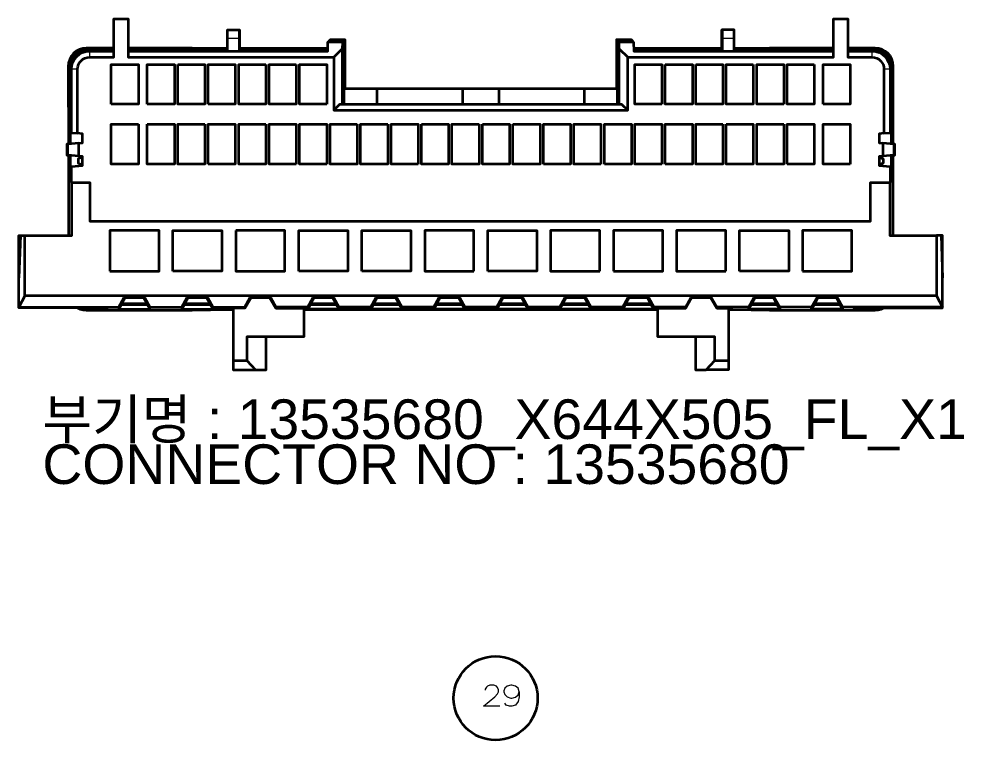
# Model space of a CAD drawing. Header units: millimetres. Extents: x 0 to 174, y 0 to 33.
# Drawn here: x 19.269 to 22.371, y 12.63 to 14.997 of the extents above; entities that cross this region are included whole.
import ezdxf

# ---------------------------------------------------------------- set-up
doc = ezdxf.new("R2010")
doc.units = ezdxf.units.MM
doc.layers.add('CAPTION_LLM_TEXT', color=7, linetype='Continuous')
doc.layers.add('PDF_Geomertry', color=7, linetype='Continuous', true_color=0x405f80)
doc.styles.get("Standard").update_dxf_attribs({"font": 'arial.ttf'})

# ---------------------------------------------------------------- blocks, each defined once
blk = doc.blocks.new('SYM_13535680_004')
at = {"layer": 'PDF_Geomertry', "color": 7, "lineweight": 35}
for points in [[(-1.3347, 0.0363), (-1.3353, 0.0363), (-1.3353, 0.0892), (-1.2993, 0.0924), (-1.2993, 0.1219), (-1.3117, 0.1229), (-1.3117, 0.1661), (-1.2993, 0.1672), (-1.2993, 0.1967), (-1.3156, 0.1982), (-1.3156, 0.4085, -0.41589), (-1.2764, 0.4476), (-1.1969, 0.4476), (-1.1969, 0.5736), (-1.1497, 0.5736), (-1.1497, 0.4476), (-0.4746, 0.4476), (-0.4746, 0.2743), (0.49, 0.2743), (0.49, 0.4476), (1.1653, 0.4476), (1.1653, 0.5736), (1.2125, 0.5736), (1.2125, 0.4476), (1.2919, 0.4476, -0.412193), (1.3311, 0.4085), (1.3311, 0.1982), (1.3149, 0.1967), (1.3149, 0.1672), (1.3271, 0.1661), (1.3271, 0.1229), (1.3149, 0.1219), (1.3149, 0.0924), (1.3508, 0.0892), (1.3508, 0.0363), (1.3503, 0.0363)], [(-1.1969, 0.4779), (-1.2868, 0.4779, 0.413298), (-1.3458, 0.4189), (-1.3458, 0.1631)], [(-1.1969, 0.4715), (-1.2324, 0.4715), (-1.2324, 0.4726), (-1.2815, 0.4726, 0.415532), (-1.3406, 0.4136), (-1.3406, 0.3414), (-1.3383, 0.3414), (-1.3383, 0.4114), (-1.3383, 0.4132), (-1.3371, 0.4229), (-1.3344, 0.4324, -0.310461), (-1.279, 0.4703)], [(-1.3354, 0.1999), (-1.3354, 0.4085, -0.413268), (-1.2764, 0.4675), (-1.1969, 0.4675)], [(1.3614, 0.1631), (1.3614, 0.4189, 0.413974), (1.3022, 0.4779), (1.2125, 0.4779)], [(1.2125, 0.4715), (1.2479, 0.4715), (1.2479, 0.4726), (1.2971, 0.4726, -0.413279), (1.3561, 0.4136), (1.3561, 0.3414), (1.3539, 0.3414), (1.3539, 0.4114), (1.3531, 0.4211), (1.3506, 0.4306), (1.35, 0.4324, 0.306709), (1.2946, 0.4703)], [(1.2125, 0.4675), (1.2919, 0.4675, -0.413309), (1.351, 0.4085), (1.351, 0.1999)]]:
    blk.add_lwpolyline(points, format="xyb", dxfattribs=at)
for points in [[(-1.1497, 0.4675), (-0.8239, 0.4675), (-0.8238, 0.5092), (-0.8235, 0.5364), (-0.8235, 0.5375), (-0.8233, 0.5376), (-0.784, 0.5376)], [(-0.8239, 0.4675), (-0.7846, 0.4675), (-0.7843, 0.5092), (-0.784, 0.5365), (-0.784, 0.5375), (-0.784, 0.5376), (-0.7836, 0.5376), (-0.7836, 0.4685), (-0.7846, 0.4675), (-0.494, 0.4675), (-0.4938, 0.4974), (-0.4915, 0.4996), (-0.4443, 0.4996), (-0.4465, 0.4974), (-0.4938, 0.4974)], [(0.5093, 0.4974), (0.5096, 0.4675), (0.8, 0.4675), (0.799, 0.4685), (0.799, 0.5376), (0.7994, 0.5376), (0.7996, 0.5375), (0.7996, 0.5364), (0.7999, 0.5092), (0.8, 0.4675), (0.8394, 0.4675), (0.8393, 0.5092), (0.839, 0.5365), (0.8389, 0.5375), (0.8389, 0.5376), (0.7994, 0.5376)], [(-0.4899, 0.4996), (-0.4899, 0.5013), (-0.4856, 0.5056), (-0.4382, 0.5056)], [(-0.4899, 0.5013), (-0.4426, 0.5013)], [(-0.4465, 0.4974), (-0.4467, 0.4756), (-0.4467, 0.2942)], [(-0.444, 0.2942), (-0.444, 0.4324), (-0.4443, 0.4996)], [(-0.4431, 0.2942), (-0.4431, 0.4319), (-0.4426, 0.5013), (-0.4382, 0.5056), (-0.4382, 0.4761), (-0.4382, 0.3453)], [(0.4585, 0.2942), (0.4585, 0.4319), (0.4582, 0.5013), (0.4537, 0.5056), (0.4537, 0.4761), (0.4537, 0.3453)], [(0.4537, 0.5056), (0.501, 0.5056), (0.5054, 0.5013), (0.5054, 0.4996)], [(0.4582, 0.5013), (0.5054, 0.5013)], [(0.4597, 0.4996), (0.4594, 0.4324), (0.4594, 0.2942)], [(0.4622, 0.2942), (0.4622, 0.4756), (0.4621, 0.4974)], [(-1.1969, 0.4701), (-1.279, 0.4701)], [(-1.2324, 0.4701), (-1.2324, 0.4715)], [(-0.8239, 0.4761), (-0.9394, 0.4779), (-1.1497, 0.4779)], [(-1.1497, 0.4715), (-0.8239, 0.4715)], [(-0.8239, 0.4701), (-1.1497, 0.4701)], [(-0.494, 0.4761), (-0.7836, 0.4761)], [(-0.7836, 0.4715), (-0.494, 0.4715)], [(-0.494, 0.4701), (-0.7836, 0.4701)], [(-0.4746, 0.4476), (-0.4467, 0.4756)], [(0.4622, 0.4756), (0.49, 0.4476)], [(0.799, 0.4761), (0.5094, 0.4761)], [(0.5096, 0.4715), (0.799, 0.4715)], [(0.799, 0.4701), (0.5096, 0.4701)], [(1.1653, 0.4779), (0.955, 0.4779), (0.8393, 0.4761)], [(0.8394, 0.4715), (1.1653, 0.4715)], [(1.1653, 0.4701), (0.8394, 0.4701)], [(0.8394, 0.4675), (1.1653, 0.4675)], [(1.2946, 0.4701), (1.2125, 0.4701)], [(1.2479, 0.4715), (1.2479, 0.4701)], [(-0.4431, 0.4319), (-0.444, 0.4319)], [(0.4594, 0.4319), (0.4585, 0.4319)], [(-0.4404, 0.2942), (-0.4403, 0.3453), (-0.3322, 0.3453), (-0.0513, 0.3453)], [(-0.3322, 0.2942), (-0.3322, 0.3453)], [(-0.0513, 0.2942), (-0.0513, 0.3453), (0.0668, 0.3453), (0.3478, 0.3453)], [(0.0668, 0.3453), (0.0668, 0.2942)], [(0.3478, 0.2942), (0.3478, 0.3453), (0.4558, 0.3453), (0.4558, 0.2942)], [(-0.4746, 0.2743), (-0.4544, 0.2942), (0.47, 0.2942), (0.49, 0.2743)], [(-1.3392, 0.1638), (-1.3392, 0.2001), (-1.3354, 0.1999), (-1.3156, 0.1982)], [(1.3311, 0.1982), (1.351, 0.1999), (1.3547, 0.2001), (1.3547, 0.1638)], [(-1.3117, 0.1661), (-1.3474, 0.1629), (-1.351, 0.1626), (-1.351, 0.1264), (-1.3474, 0.1261), (-1.3474, 0.1629)], [(1.3629, 0.1629), (1.3629, 0.1261), (1.3665, 0.1264), (1.3665, 0.1626), (1.3629, 0.1629), (1.3271, 0.1661)], [(-1.3117, 0.1229), (-1.3474, 0.1261)], [(-1.3458, 0.126), (-1.3458, -0.1369)], [(-1.3353, 0.0892), (-1.3392, 0.0889), (-1.3392, 0.1254)], [(1.3629, 0.1261), (1.3271, 0.1229)], [(1.3547, 0.1254), (1.3547, 0.0889), (1.3508, 0.0892)], [(1.3614, -0.1369), (1.3614, 0.126)], [(-1.2993, 0.1196), (-1.3131, 0.114), (-1.3131, 0.1003), (-1.2993, 0.0947)], [(1.3149, 0.1196), (1.3286, 0.114), (1.3286, 0.1003), (1.3149, 0.0947)], [(-1.5033, -0.1369), (-1.4883, -0.1369), (-1.3347, -0.1369), (-1.3347, 0.0363), (-1.2757, 0.0363), (-1.2757, -0.0901), (1.2872, -0.0901), (1.2872, 0.0363), (1.3503, 0.0363), (1.3503, -0.1369), (1.5037, -0.1369), (1.5037, -0.3358), (-1.4883, -0.3358), (-1.4883, -0.1369)], [(-1.2757, 0.0363), (-1.2751, 0.0363), (-1.2751, -0.0901)], [(1.2868, -0.0901), (1.2868, 0.0363), (1.2872, 0.0363)], [(-1.4883, -0.3358), (-1.5081, -0.3726), (-1.5081, -0.2765), (-1.5081, -0.1369), (-1.5033, -0.1369), (-1.5081, -0.2765)], [(1.5037, -0.3358), (1.5235, -0.3726), (1.5235, -0.2765), (1.5235, -0.1369), (1.5189, -0.1369), (1.5037, -0.1369)], [(1.5189, -0.1369), (1.5235, -0.2765)], [(-1.1799, -0.3726), (-1.1624, -0.341), (-1.0958, -0.341), (-1.0782, -0.3726)], [(-1.1592, -0.341), (-1.171, -0.3614)], [(-1.0872, -0.3614), (-1.0989, -0.341)], [(-0.9732, -0.3726), (-0.9557, -0.341), (-0.889, -0.341), (-0.8715, -0.3726)], [(-0.9525, -0.341), (-0.9643, -0.3614)], [(-0.8804, -0.3614), (-0.8922, -0.341)], [(-0.7461, -0.341), (-0.7665, -0.3764)], [(-0.7665, -0.3726), (-0.7489, -0.341), (-0.6824, -0.341), (-0.6649, -0.3726)], [(-0.6853, -0.341), (-0.6649, -0.3764)], [(-0.5599, -0.3726), (-0.5422, -0.341), (-0.4757, -0.341), (-0.4582, -0.3726)], [(-0.5392, -0.341), (-0.5508, -0.3614)], [(-0.4671, -0.3614), (-0.4789, -0.341)], [(-0.3532, -0.3726), (-0.3356, -0.341), (-0.269, -0.341), (-0.2514, -0.3726)], [(-0.3325, -0.341), (-0.3442, -0.3614)], [(-0.2604, -0.3614), (-0.2721, -0.341)], [(-0.1464, -0.3726), (-0.1289, -0.341), (-0.0624, -0.341), (-0.0447, -0.3726)], [(-0.1257, -0.341), (-0.1375, -0.3614)], [(-0.0537, -0.3614), (-0.0654, -0.341)], [(0.0603, -0.3726), (0.0778, -0.341), (0.1444, -0.341), (0.1619, -0.3726)], [(0.081, -0.341), (0.0692, -0.3614)], [(0.1529, -0.3614), (0.1412, -0.341)], [(0.2669, -0.3726), (0.2844, -0.341), (0.3511, -0.341), (0.3686, -0.3726)], [(0.2876, -0.341), (0.276, -0.3614)], [(0.3597, -0.3614), (0.3479, -0.341)], [(0.4736, -0.3726), (0.4912, -0.341), (0.5578, -0.341), (0.5753, -0.3726)], [(0.4943, -0.341), (0.4826, -0.3614)], [(0.5664, -0.3614), (0.5546, -0.341)], [(0.6803, -0.3726), (0.6979, -0.341), (0.7644, -0.341), (0.7821, -0.3726)], [(0.7007, -0.341), (0.6803, -0.3764)], [(0.7615, -0.341), (0.7821, -0.3764)], [(0.8871, -0.3726), (0.9046, -0.341), (0.9711, -0.341), (0.9887, -0.3726)], [(0.9078, -0.341), (0.896, -0.3614)], [(0.9797, -0.3614), (0.9681, -0.341)], [(1.0937, -0.3726), (1.1113, -0.341), (1.1779, -0.341), (1.1954, -0.3726)], [(1.1144, -0.341), (1.1026, -0.3614)], [(1.1864, -0.3614), (1.1747, -0.341)], [(-1.1799, -0.3797), (-1.171, -0.364)], [(-1.0782, -0.3797), (-1.0872, -0.364)], [(-0.9732, -0.3797), (-0.9643, -0.364)], [(-0.8715, -0.3797), (-0.8804, -0.364)], [(-0.5599, -0.3797), (-0.5508, -0.364)], [(-0.4582, -0.3797), (-0.4671, -0.364)], [(-0.3532, -0.3797), (-0.3442, -0.364)], [(-0.2514, -0.3797), (-0.2604, -0.364)], [(-0.1464, -0.3797), (-0.1375, -0.364)], [(-0.0537, -0.364), (-0.0447, -0.3797)], [(0.0603, -0.3797), (0.0692, -0.364)], [(0.1619, -0.3797), (0.1529, -0.364)], [(0.276, -0.364), (0.2669, -0.3797)], [(0.3686, -0.3797), (0.3597, -0.364)], [(0.4736, -0.3797), (0.4826, -0.364)], [(0.5753, -0.3797), (0.5664, -0.364)], [(0.896, -0.364), (0.8871, -0.3797)], [(0.9797, -0.364), (0.9887, -0.3797)], [(1.1026, -0.364), (1.0937, -0.3797)], [(1.1864, -0.364), (1.1954, -0.3797)], [(-1.2904, -0.3747), (-1.2807, -0.3757), (-1.2801, -0.3757), (-1.2171, -0.3757), (-1.2171, -0.3747), (-1.5081, -0.3747), (-1.5081, -0.3726), (-1.1799, -0.3726), (-1.1799, -0.3797), (-1.0782, -0.3797), (-1.0782, -0.3726), (-0.9732, -0.3726), (-0.9732, -0.3797), (-0.8715, -0.3797), (-0.8715, -0.3726), (-0.7665, -0.3726), (-0.7665, -0.3764), (-0.8053, -0.3764), (-0.8053, -0.5483), (-0.8053, -0.5779), (-0.7319, -0.5779), (-0.6969, -0.5779), (-0.6969, -0.4696)], [(-1.3156, -0.3747), (-1.3067, -0.3789), (-1.2972, -0.3814), (-1.2874, -0.3822), (-1.2868, -0.3822), (-0.9394, -0.3822), (-0.819, -0.3804), (-0.8053, -0.3804)], [(-1.3103, -0.3747), (-1.3011, -0.3782), (-1.2914, -0.3801), (-1.285, -0.3804), (-1.256, -0.3804), (-1.256, -0.3812), (-1.2858, -0.3812), (-1.2943, -0.3807), (-1.3039, -0.3785), (-1.3129, -0.3747)], [(0.7125, -0.4696), (0.7125, -0.5779), (0.7475, -0.5779), (0.7754, -0.5483), (0.7754, -0.4696), (0.5885, -0.4696), (0.5885, -0.3764), (0.6803, -0.3764), (0.6803, -0.3726), (0.5753, -0.3726), (0.5753, -0.3797), (0.4736, -0.3797), (0.4736, -0.3726), (0.3686, -0.3726), (0.3686, -0.3797), (0.2669, -0.3797), (0.2669, -0.3726), (0.1619, -0.3726), (0.1619, -0.3797), (0.0603, -0.3797), (0.0603, -0.3726), (-0.0447, -0.3726), (-0.0447, -0.3797), (-0.1464, -0.3797), (-0.1464, -0.3726), (-0.2514, -0.3726), (-0.2514, -0.3797), (-0.3532, -0.3797), (-0.3532, -0.3726), (-0.4582, -0.3726), (-0.4582, -0.3797), (-0.5599, -0.3797), (-0.5599, -0.3726), (-0.6649, -0.3726), (-0.6649, -0.3764), (-0.5729, -0.3764), (-0.5729, -0.4696), (-0.76, -0.4696), (-0.76, -0.5483), (-0.7319, -0.5779)], [(-0.5729, -0.3804), (0.5885, -0.3804)], [(1.306, -0.3747), (1.3054, -0.3749), (1.2957, -0.3757), (1.2325, -0.3757), (1.2325, -0.3747), (1.5235, -0.3747), (1.5235, -0.3726), (1.1954, -0.3726), (1.1954, -0.3797), (1.0937, -0.3797), (1.0937, -0.3726), (0.9887, -0.3726), (0.9887, -0.3797), (0.8871, -0.3797), (0.8871, -0.3726), (0.7821, -0.3726), (0.7821, -0.3764), (0.8207, -0.3764), (0.8207, -0.5483), (0.8207, -0.5779), (0.7475, -0.5779)], [(0.8207, -0.3804), (0.8346, -0.3804), (0.955, -0.3822), (1.3022, -0.3822), (1.3121, -0.3815), (1.3215, -0.379), (1.3306, -0.3751), (1.3311, -0.3747)], [(1.3285, -0.3747), (1.3206, -0.3781), (1.3111, -0.3806), (1.3012, -0.3812), (1.2715, -0.3812), (1.2715, -0.3804), (1.3004, -0.3804), (1.3103, -0.3796), (1.3197, -0.3772), (1.3257, -0.3747)], [(-0.8053, -0.5483), (-0.76, -0.5483)], [(0.7754, -0.5483), (0.8207, -0.5483)]]:
    blk.add_lwpolyline(points, dxfattribs=at)
at = {"layer": 'PDF_Geomertry', "color": 7, "lineweight": 13}
for points in [[(-0.7843, 0.5092), (-0.8238, 0.5092)], [(0.8393, 0.5092), (0.7999, 0.5092)], [(-1.2868, 0.4779), (-1.2858, 0.4769)], [(-1.285, 0.4761), (-1.2815, 0.4726)], [(-1.279, 0.4701), (-1.2764, 0.4675), (-1.2764, 0.4476)], [(1.2919, 0.4476), (1.2919, 0.4675), (1.2946, 0.4701)], [(1.2971, 0.4726), (1.3004, 0.4761)], [(1.3012, 0.4769), (1.3022, 0.4779)], [(-1.345, 0.4179), (-1.3458, 0.4189)], [(-1.3406, 0.4136), (-1.344, 0.4171)], [(-1.3156, 0.4085), (-1.3354, 0.4085), (-1.3383, 0.4114)], [(1.3539, 0.4114), (1.351, 0.4085), (1.3311, 0.4085)], [(1.3596, 0.4171), (1.3561, 0.4136)], [(1.3614, 0.4189), (1.3604, 0.4179)], [(-1.2858, -0.3812), (-1.2868, -0.3822)], [(-1.2801, -0.3757), (-1.285, -0.3804)], [(1.3004, -0.3804), (1.2957, -0.3757)], [(1.3022, -0.3822), (1.3012, -0.3812)]]:
    blk.add_lwpolyline(points, dxfattribs=at)
at = {"layer": 'PDF_Geomertry', "color": 7, "lineweight": 35}
for points in [[(0.5093, 0.4974), (0.4621, 0.4974), (0.4597, 0.4996), (0.5071, 0.4996)], [(-1.2049, 0.2933), (-1.2049, 0.4244), (-1.1158, 0.4244), (-1.1158, 0.2933)], [(-1.0868, 0.2933), (-1.0868, 0.4244), (-0.9978, 0.4244), (-0.9978, 0.2933)], [(-0.9868, 0.4244), (-0.8978, 0.4244), (-0.8978, 0.2933), (-0.9868, 0.2933)], [(-0.8867, 0.2933), (-0.8867, 0.4244), (-0.7978, 0.4244), (-0.7978, 0.2933)], [(-0.6978, 0.4244), (-0.6978, 0.2933), (-0.7867, 0.2933), (-0.7867, 0.4244)], [(-0.5978, 0.4244), (-0.5978, 0.2933), (-0.6867, 0.2933), (-0.6867, 0.4244)], [(-0.4978, 0.2933), (-0.5868, 0.2933), (-0.5868, 0.4244), (-0.4978, 0.4244)], [(0.6022, 0.2933), (0.5133, 0.2933), (0.5133, 0.4244), (0.6022, 0.4244)], [(0.6132, 0.4244), (0.7022, 0.4244), (0.7022, 0.2933), (0.6132, 0.2933)], [(0.7133, 0.4244), (0.8022, 0.4244), (0.8022, 0.2933), (0.7133, 0.2933)], [(0.9022, 0.4244), (0.9022, 0.2933), (0.8132, 0.2933), (0.8132, 0.4244)], [(1.0022, 0.2933), (0.9133, 0.2933), (0.9133, 0.4244), (1.0022, 0.4244)], [(1.1022, 0.4244), (1.1022, 0.2933), (1.0133, 0.2933), (1.0133, 0.4244)], [(1.1314, 0.2933), (1.1314, 0.4244), (1.2204, 0.4244), (1.2204, 0.2933)], [(-1.1158, 0.2276), (-1.1158, 0.0965), (-1.2049, 0.0965), (-1.2049, 0.2276)], [(-1.0868, 0.2276), (-0.9978, 0.2276), (-0.9978, 0.0965), (-1.0868, 0.0965)], [(-0.8978, 0.2276), (-0.8978, 0.0965), (-0.9868, 0.0965), (-0.9868, 0.2276)], [(-0.8867, 0.0965), (-0.8867, 0.2276), (-0.7978, 0.2276), (-0.7978, 0.0965)], [(-0.6978, 0.2276), (-0.6978, 0.0965), (-0.7867, 0.0965), (-0.7867, 0.2276)], [(-0.5978, 0.0965), (-0.6867, 0.0965), (-0.6867, 0.2276), (-0.5978, 0.2276)], [(-0.4978, 0.0965), (-0.5868, 0.0965), (-0.5868, 0.2276), (-0.4978, 0.2276)], [(-0.3978, 0.2276), (-0.3978, 0.0965), (-0.4868, 0.0965), (-0.4868, 0.2276)], [(-0.2978, 0.2276), (-0.2978, 0.0965), (-0.3867, 0.0965), (-0.3867, 0.2276)], [(-0.1978, 0.0965), (-0.2867, 0.0965), (-0.2867, 0.2276), (-0.1978, 0.2276)], [(-0.1867, 0.2276), (-0.0978, 0.2276), (-0.0978, 0.0965), (-0.1867, 0.0965)], [(0.0022, 0.2276), (0.0022, 0.0965), (-0.0867, 0.0965), (-0.0867, 0.2276)], [(0.0133, 0.2276), (0.1022, 0.2276), (0.1022, 0.0965), (0.0133, 0.0965)], [(0.1133, 0.2276), (0.2022, 0.2276), (0.2022, 0.0965), (0.1133, 0.0965)], [(0.2133, 0.0965), (0.2133, 0.2276), (0.3022, 0.2276), (0.3022, 0.0965)], [(0.4022, 0.0965), (0.3133, 0.0965), (0.3133, 0.2276), (0.4022, 0.2276)], [(0.4133, 0.0965), (0.4133, 0.2276), (0.5022, 0.2276), (0.5022, 0.0965)], [(0.6022, 0.0965), (0.5133, 0.0965), (0.5133, 0.2276), (0.6022, 0.2276)], [(0.6132, 0.0965), (0.6132, 0.2276), (0.7022, 0.2276), (0.7022, 0.0965)], [(0.8022, 0.2276), (0.8022, 0.0965), (0.7133, 0.0965), (0.7133, 0.2276)], [(0.8132, 0.2276), (0.9022, 0.2276), (0.9022, 0.0965), (0.8132, 0.0965)], [(1.0022, 0.2276), (1.0022, 0.0965), (0.9133, 0.0965), (0.9133, 0.2276)], [(1.0133, 0.0965), (1.0133, 0.2276), (1.1022, 0.2276), (1.1022, 0.0965)], [(1.2204, 0.0965), (1.1314, 0.0965), (1.1314, 0.2276), (1.2204, 0.2276)], [(-1.2097, -0.255), (-1.0483, -0.255), (-1.0483, -0.1212), (-1.2097, -0.1212)], [(-1.0031, -0.255), (-1.0031, -0.1212), (-0.8417, -0.1212), (-0.8417, -0.255)], [(-0.7964, -0.1212), (-0.7964, -0.255), (-0.635, -0.255), (-0.635, -0.1212)], [(-0.5897, -0.255), (-0.5897, -0.1212), (-0.4283, -0.1212), (-0.4283, -0.255)], [(-0.3831, -0.255), (-0.3831, -0.1212), (-0.2215, -0.1212), (-0.2215, -0.255)], [(-0.0149, -0.255), (-0.0149, -0.1212), (-0.1763, -0.1212), (-0.1763, -0.255)], [(0.0304, -0.255), (0.0304, -0.1212), (0.1918, -0.1212), (0.1918, -0.255)], [(0.3985, -0.255), (0.3985, -0.1212), (0.2371, -0.1212), (0.2371, -0.255)], [(0.4437, -0.255), (0.6051, -0.255), (0.6051, -0.1212), (0.4437, -0.1212)], [(0.8119, -0.255), (0.8119, -0.1212), (0.6504, -0.1212), (0.6504, -0.255)], [(0.8572, -0.255), (0.8572, -0.1212), (1.0186, -0.1212), (1.0186, -0.255)], [(1.0639, -0.255), (1.2253, -0.255), (1.2253, -0.1212), (1.0639, -0.1212)], [(-1.171, -0.3614), (-1.171, -0.364), (-1.0872, -0.364), (-1.0872, -0.3614)], [(-0.9643, -0.3614), (-0.9643, -0.364), (-0.8804, -0.364), (-0.8804, -0.3614)], [(-0.5508, -0.3614), (-0.5508, -0.364), (-0.4671, -0.364), (-0.4671, -0.3614)], [(-0.3442, -0.3614), (-0.3442, -0.364), (-0.2604, -0.364), (-0.2604, -0.3614)], [(-0.1375, -0.3614), (-0.1375, -0.364), (-0.0537, -0.364), (-0.0537, -0.3614)], [(0.0692, -0.3614), (0.0692, -0.364), (0.1529, -0.364), (0.1529, -0.3614)], [(0.276, -0.3614), (0.276, -0.364), (0.3597, -0.364), (0.3597, -0.3614)], [(0.4826, -0.3614), (0.4826, -0.364), (0.5664, -0.364), (0.5664, -0.3614)], [(0.896, -0.364), (0.9797, -0.364), (0.9797, -0.3614), (0.896, -0.3614)], [(1.1026, -0.364), (1.1864, -0.364), (1.1864, -0.3614), (1.1026, -0.3614)]]:
    blk.add_lwpolyline(points, close=True, dxfattribs=at)
for points in [[(-1.345, 0.4179, -0.413803), (-1.2858, 0.4769), (-1.256, 0.4769), (-1.256, 0.4761), (-1.285, 0.4761, 0.413317), (-1.344, 0.4171), (-1.344, 0.2843), (-1.345, 0.2843)], [(1.3604, 0.2843), (1.3596, 0.2843), (1.3596, 0.4171, 0.413979), (1.3004, 0.4761), (1.2715, 0.4761), (1.2715, 0.4769), (1.3012, 0.4769, -0.414009), (1.3604, 0.4179)]]:
    blk.add_lwpolyline(points, format="xyb", close=True, dxfattribs=at)

msp = doc.modelspace()

# ---------------------------------------------------------------- linework, layer by layer
at = {"layer": 'PDF_Geomertry', "color": 18, "lineweight": 13, "true_color": 0x260000}
for points in [[(20.8467, 12.7411), (20.7933, 12.7411), (20.8311, 12.7722), (20.8389, 12.7811), (20.8422, 12.7878), (20.8422, 12.7944), (20.8389, 12.8022), (20.8356, 12.8067), (20.8278, 12.81), (20.8144, 12.81), (20.8067, 12.8067), (20.8033, 12.8033), (20.7989, 12.7967), (20.7989, 12.7933)], [(20.91, 12.7878), (20.9067, 12.8), (20.8989, 12.8067), (20.8867, 12.81), (20.8833, 12.81), (20.8711, 12.8067), (20.8633, 12.8), (20.86, 12.7911), (20.86, 12.7878), (20.8633, 12.7789), (20.8711, 12.7722), (20.8833, 12.7678), (20.8867, 12.7678), (20.8989, 12.7711), (20.9067, 12.7778), (20.91, 12.7878), (20.91, 12.7722), (20.9067, 12.7567), (20.8989, 12.7444), (20.8867, 12.7411), (20.8789, 12.7411), (20.8678, 12.7444), (20.8633, 12.7511)]]:
    msp.add_lwpolyline(points, dxfattribs=at)
at = {"layer": 'PDF_Geomertry', "color": 18, "lineweight": 35, "true_color": 0x260000}
msp.add_circle((20.8331, 12.7674), 0.1378, dxfattribs=at)

# ---------------------------------------------------------------- block references
msp.add_blockref('SYM_13535680_004', (20.7767, 14.4235))

# ---------------------------------------------------------------- texts
at = {"layer": 'CAPTION_LLM_TEXT', "char_height": 0.13, "attachment_point": 1}
for s, insert, width in [('부기명 : 13535680_X644X505_FL_X1', (19.3457, 13.7481), 3.365416), ('CONNECTOR NO : 13535680', (19.3457, 13.6004), 2.578055)]:
    msp.add_mtext(s, dxfattribs=dict(at, insert=insert, width=width))

doc.saveas('drawing.dxf')
